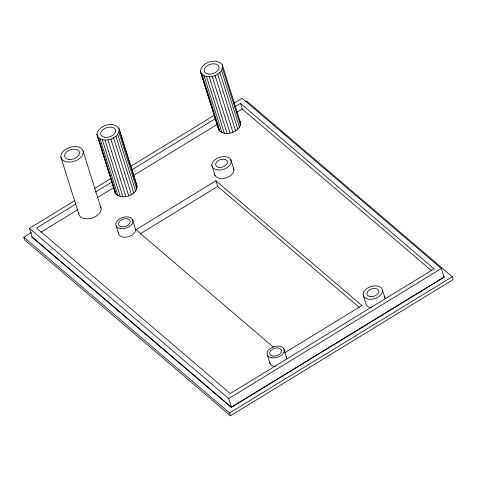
<?xml version="1.0" encoding="UTF-8"?>
<svg xmlns="http://www.w3.org/2000/svg" width="477" height="477" viewBox="0 0 477 477"><rect width="100%" height="100%" fill="white"/><g stroke="black" fill="none" stroke-linecap="round" stroke-linejoin="round"><path stroke-width="0.72" d="M200.4 71.371C201.497 62.171 216.355 57.484 222.288 64.735L240.706 123.322C239.663 132.528 224.733 137.209 218.818 129.959L200.4 71.371L218.818 129.959M200.918 73.196C206.851 80.983 224.613 74.967 222.288 64.735M96.891 134.192C98.536 125.248 113.55 120.639 118.994 128.462L136.887 185.225C138.348 195.397 120.609 201.163 115.124 192.833L96.891 134.192L114.79 190.955M97.225 136.07C102.716 144.4 120.448 138.634 118.994 128.462M233.796 103.324L242.048 98.274L441.326 268.545L444.009 277.059L231.375 407.119L32.096 236.842L29.413 228.328L74.478 200.763M94.786 188.343L110.658 178.636M130.334 166.604L214.119 115.356M75.813 204.078L36.628 228.06L230.26 393.501L434.112 268.819L240.48 103.372L234.893 106.788M132.081 169.669L215.127 118.88M95.442 192.082L111.755 182.101M245.25 101.738L246.52 100.963L452.256 276.749L453.15 279.588L230.48 415.783L24.744 239.997L23.85 237.158L31.464 232.502M40.944 232.186L77.602 209.755M97.857 197.377L113.55 187.777M133.238 175.733L217.548 124.169M236.681 112.465L242.268 109.048L431.369 270.626M284.495 352.908L361.93 305.548L215.896 180.771L135.921 229.687L273.464 347.208M140.25 233.813L217.685 186.447L359.187 307.355M29.413 228.328L228.692 398.605L441.326 268.545M23.85 237.158L229.586 412.945L452.256 276.749M443.395 276.076L444.528 277.042L231.262 407.483L31.577 236.866M136.172 184.146L136.887 185.225M382.518 290.153A10.005 6.308 -17.5 0 1 368.834 299.204A10.005 6.308 -17.5 0 1 367.171 288.323A10.005 6.308 -17.5 0 1 382.518 290.153L385.207 298.668A10.005 6.308 -17.5 0 0 384.629 297.123M363.164 294.965L365.847 303.479A10.005 6.308 -17.5 0 0 371.517 307.719M240.48 103.372L242.268 109.048M222.568 68.551L240.462 125.314M221.578 70.572L239.472 127.335M219.909 72.48L237.802 129.243M217.673 74.15L235.572 130.913M215.026 75.467L232.919 132.23M212.14 76.344L230.039 133.107M209.224 76.714L227.118 133.477M206.469 76.558L224.363 133.321M230.773 159.533L233.957 169.615M204.061 75.885L221.96 132.648M202.17 74.734L220.064 131.503M283.809 348.782L286.492 357.297M211.86 165.507L215.044 175.59M215.896 180.771L217.685 186.447M267.43 355.27L270.113 363.784M228.692 398.605L231.375 407.119M229.586 412.945L230.48 415.783M119.328 130.34L137.227 187.103M118.898 132.35L136.792 189.113M117.73 134.359L135.629 191.122M115.911 136.219L133.81 192.982M113.556 137.811L131.455 194.574M110.837 139.028L128.73 195.791M107.927 139.785L125.821 196.548M132.534 219.527L135.218 228.042A8.842 5.575 -17.5 0 1 129.649 236.27A8.842 5.575 -17.5 0 1 118.839 234.529L116.155 226.015M105.029 140.023L122.923 196.786M102.34 139.737L120.24 196.5M100.045 138.944L117.944 195.707M98.304 137.692L116.203 194.455M83.195 151.465L101.088 208.228M60.895 157.189L78.788 213.952M240.187 121.498L240.706 123.322M114.903 191.581L115.124 192.833M100.391 206.458A11.537 7.274 -17.5 0 1 91.667 218.168A11.537 7.274 -17.5 0 1 78.747 212.659M118.439 233.128A8.842 5.575 -17.5 0 1 118.499 232.114M233.456 168.047A10.005 6.308 -17.5 0 1 226.158 177.832A10.005 6.308 -17.5 0 1 214.543 174.022M275.754 366.479A8.842 5.575 -17.5 0 1 269.714 362.383M285.914 356.48A8.842 5.575 -17.5 0 1 286.892 358.692M67.961 148.103L65.397 149.516A11.537 7.274 -17.5 0 0 66.661 161.876A11.537 7.274 -17.5 0 0 83.236 152.759A11.537 7.274 -17.5 0 0 67.961 148.103M208.187 74.013A7.668 4.836 -17.5 0 0 219.05 67.364A7.668 4.836 -17.5 0 0 207.573 65.516A7.668 4.836 -17.5 0 0 208.187 74.013M104.272 137.233A7.668 4.836 -17.5 0 0 115.565 130.984A7.668 4.836 -17.5 0 0 104.487 128.581A7.668 4.836 -17.5 0 0 104.272 137.233M69.052 159.431A7.668 4.836 -17.5 0 0 79.456 152.425A7.668 4.836 -17.5 0 0 67.621 151.126A7.668 4.836 -17.5 0 0 69.052 159.431M218.931 167.355A6.135 3.87 -17.5 0 0 227.517 161.953A6.135 3.87 -17.5 0 0 218.245 160.606A6.135 3.87 -17.5 0 0 218.931 167.355M121.611 226.808A6.135 3.87 -17.5 0 0 130.304 221.489A6.135 3.87 -17.5 0 0 121.116 220.01A6.135 3.87 -17.5 0 0 121.611 226.808M272.886 356.063A6.135 3.87 -17.5 0 0 281.579 350.744A6.135 3.87 -17.5 0 0 272.391 349.265A6.135 3.87 -17.5 0 0 272.886 356.063M370.385 296.634A6.135 3.87 -17.5 0 0 378.78 291.083A6.135 3.87 -17.5 0 0 369.365 289.962A6.135 3.87 -17.5 0 0 370.385 296.634M271.681 357.839A8.842 5.575 -17.5 0 0 284.209 350.178A8.842 5.575 -17.5 0 0 270.966 348.049A8.842 5.575 -17.5 0 0 271.681 357.839M120.407 228.584A8.842 5.575 -17.5 0 0 132.934 220.923A8.842 5.575 -17.5 0 0 119.691 218.794A8.842 5.575 -17.5 0 0 120.407 228.584M217.273 169.907A10.005 6.308 -17.5 0 0 231.273 161.101A10.005 6.308 -17.5 0 0 216.153 158.901A10.005 6.308 -17.5 0 0 217.273 169.907"/></g></svg>
